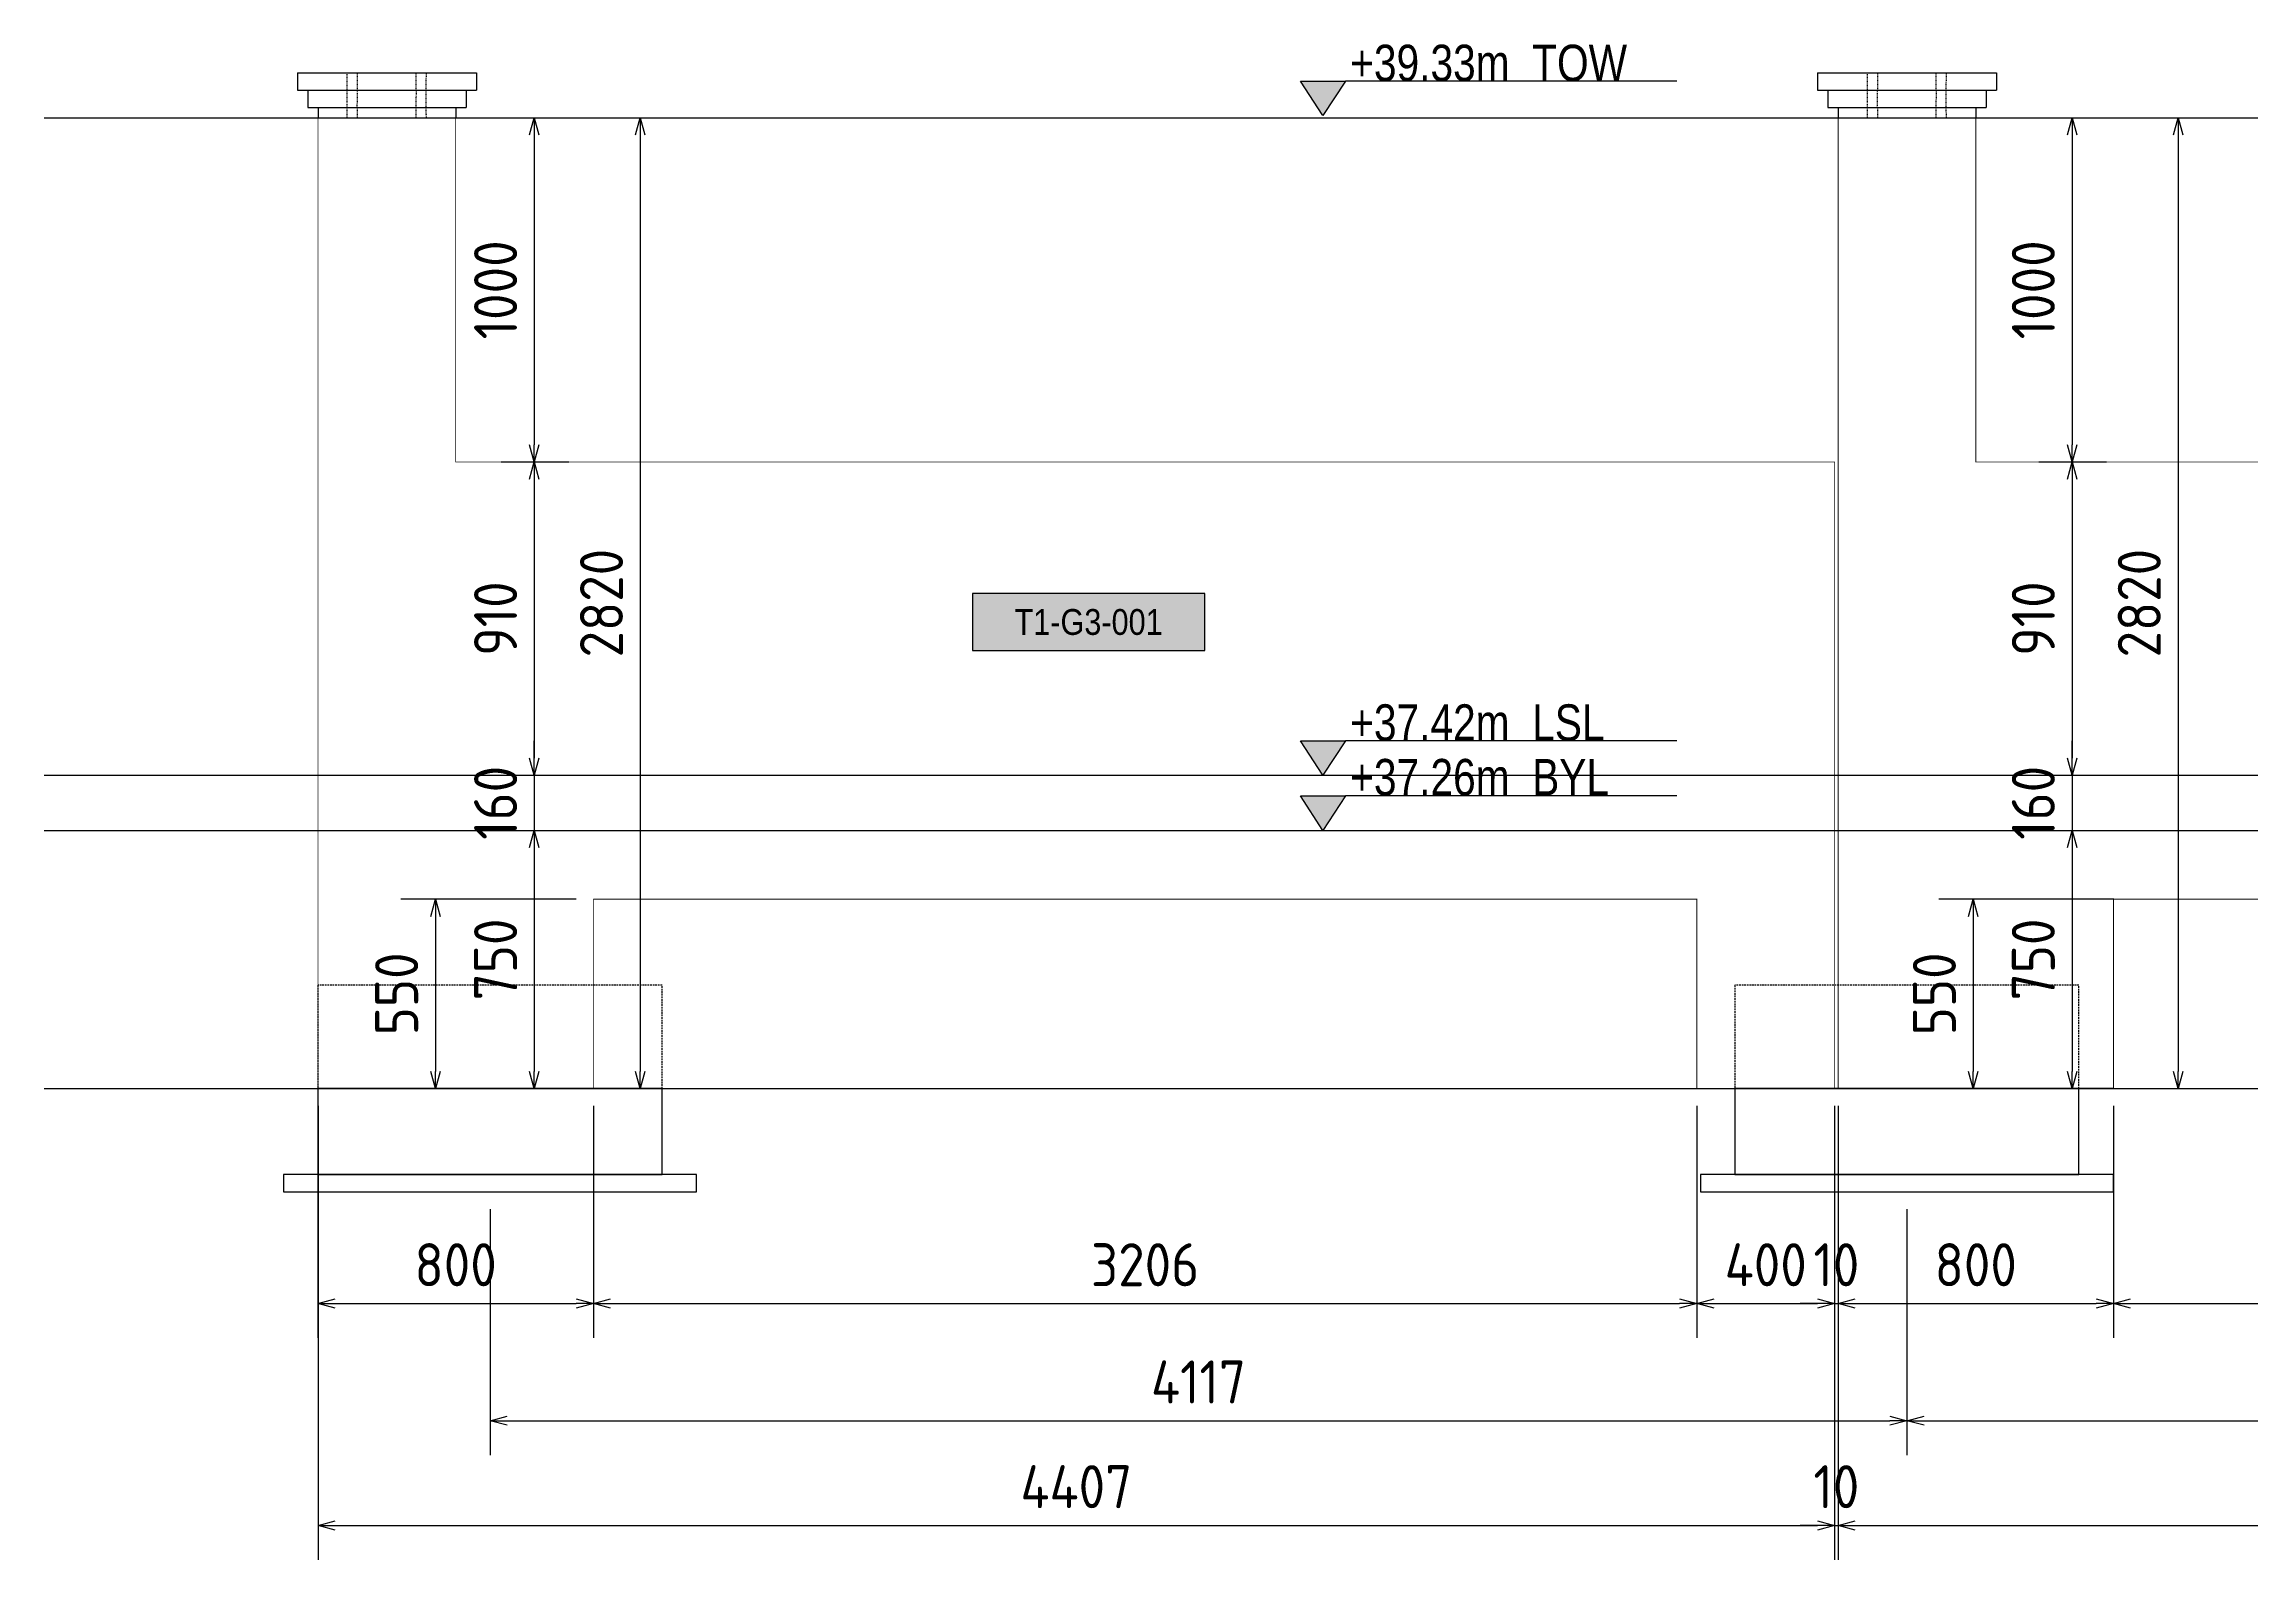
# Model space of a CAD drawing. Header units: centimetres. Extents: x -6122352 to 7132207, y -1694241 to 1947892.
# Drawn here: x 3270887 to 3277302, y 147471 to 151874 of the extents above; entities that cross this region are included whole.
import ezdxf
from ezdxf.enums import TextEntityAlignment as Align

# ---------------------------------------------------------------- set-up
doc = ezdxf.new("R2010")
doc.units = ezdxf.units.CM
doc.header["$MEASUREMENT"] = 0
doc.header["$PDMODE"] = 66
doc.header["$PDSIZE"] = 100
for name, pattern in [('23585-XR-AR-END-SETTING OUT PLAN$0$HIDDEN', [0.375, 0.25, -0.125]), ('DASHED2', [0.375, 0.25, -0.125]), ('DXK_LINE_DOT2', [3.9198, 1.9599, -1.9599])]:
    doc.linetypes.add(name, pattern=pattern)
for name, color, linetype in [('@MI-TYPE-01', 30, 'Continuous'), ('JML-Dimension', 1, 'Continuous'), ('PANEL-TAGS', 7, 'Continuous'), ('SECTION', 130, 'Continuous')]:
    doc.layers.add(name, color=color, linetype=linetype)
doc.styles.add('PANELTAG_STYLE', font='arial.ttf')
doc.styles.add('Schueco-BEMSTIL', font='isocpeur.ttf', dxfattribs={"width": 0.9})
doc.styles.add('txt-Pisa-std', font='arial.ttf', dxfattribs={"width": 0.8})
doc.dimstyles.new('MI- JWC-TXT-2.5 MM', dxfattribs={"dimscale": 1.5, "dimtxt": 2.5, "dimasz": 1, "dimexe": 2, "dimexo": 1, "dimgap": 1, "dimtad": 1, "dimdec": 0, "dimdsep": 46, "dimtxsty": 'Schueco-BEMSTIL', "dimblk": 'OPEN30', "dimcen": 0, "dimdle": 2, "dimclrd": 140, "dimclre": 8, "dimclrt": 40, "dimadec": 0, "dimazin": 2, "dimtfac": 1, "dimtdec": 0, "dimtix": 1, "dimtmove": 2, "dimatfit": 3, "dimldrblk": 'OPEN', "dimfxl": 2, "dimlwd": -1, "dimlwe": -1, "dimarcsym": 0})

# ---------------------------------------------------------------- blocks, each defined once
blk = doc.blocks.new('T1-FOOTING ELEVATION')
at = {"color": 9}
blk.add_lwpolyline([(-600, -250), (600, -250), (600, -300), (-600, -300)], close=True, dxfattribs=at)
at = {"layer": '@MI-TYPE-01', "color": 114, "linetype": '23585-XR-AR-END-SETTING OUT PLAN$0$HIDDEN', "ltscale": 20, "true_color": 0x139b48}
blk.add_lwpolyline([(-500, 0), (-500, 300), (500, 300), (500, 0)], dxfattribs=at)
at = {"layer": '@MI-TYPE-01', "color": 114, "true_color": 0x139b48}
blk.add_lwpolyline([(-500, 0), (500, 0), (500, -250), (-500, -250)], close=True, dxfattribs=at)
blk = doc.blocks.new('_Open30')
at = {"color": 0, "linetype": 'ByBlock', "lineweight": -2}
for p, q in [((-1, 0.27), (0, 0)), ((0, 0), (-1, -0.27)), ((0, 0), (-1, 0))]:
    blk.add_line(p, q, dxfattribs=at)
blk = doc.blocks.new('*D5157')
at = {"layer": '@MI-TYPE-01', "color": 8, "transparency": 16777216}
for p, q in [((3271682.8, 148789.9), (3271682.8, 148115.6)), ((3272482.9, 148789.9), (3272482.9, 148115.6))]:
    blk.add_line(p, q, dxfattribs=at)
at = {"layer": '@MI-TYPE-01', "color": 140, "transparency": 16777216}
blk.add_line((3271732.8, 148215.6), (3272432.9, 148215.6), dxfattribs=at)
at = {"layer": 'Defpoints', "color": 0, "transparency": 16777216}
for p in [(3271682.8, 148839.9), (3272482.9, 148839.9), (3272482.9, 148215.6)]:
    blk.add_point(p, dxfattribs=at)
at = {"layer": '@MI-TYPE-01', "color": 140, "transparency": 16777216, "xscale": 50, "yscale": 50, "zscale": 50, "rotation": 180}
blk.add_blockref('_Open30', (3271682.8, 148215.6), dxfattribs=at)
at = {"layer": '@MI-TYPE-01', "color": 140, "transparency": 16777216, "xscale": 50, "yscale": 50, "zscale": 50}
blk.add_blockref('_Open30', (3272482.9, 148215.6), dxfattribs=at)
at = {"layer": '@MI-TYPE-01', "color": 40, "transparency": 16777216, "insert": (3272082.8, 148328.1), "char_height": 125, "attachment_point": 5, "style": 'Schueco-BEMSTIL'}
blk.add_mtext('800', dxfattribs=at)
blk = doc.blocks.new('_Open')
at = {"color": 0, "linetype": 'ByBlock', "lineweight": -2}
for p, q in [((-1, 0.2), (0, 0)), ((-1, -0.2), (0, 0)), ((0, 0), (-1, 0))]:
    blk.add_line(p, q, dxfattribs=at)
blk = doc.blocks.new('*D5158')
at = {"layer": '@MI-TYPE-01', "color": 8, "transparency": 16777216}
for p, q in [((3272482.9, 148789.9), (3272482.9, 148115.6)), ((3275689.1, 148789.9), (3275689.1, 148115.6))]:
    blk.add_line(p, q, dxfattribs=at)
at = {"layer": '@MI-TYPE-01', "color": 140, "transparency": 16777216}
blk.add_line((3272532.9, 148215.6), (3275639.1, 148215.6), dxfattribs=at)
at = {"layer": 'Defpoints', "color": 0, "transparency": 16777216}
for p in [(3272482.9, 148839.9), (3275689.1, 148839.9), (3275689.1, 148215.6)]:
    blk.add_point(p, dxfattribs=at)
at = {"layer": '@MI-TYPE-01', "color": 140, "transparency": 16777216, "xscale": 50, "yscale": 50, "zscale": 50, "rotation": 180}
blk.add_blockref('_Open30', (3272482.9, 148215.6), dxfattribs=at)
at = {"layer": '@MI-TYPE-01', "color": 140, "transparency": 16777216, "xscale": 50, "yscale": 50, "zscale": 50}
blk.add_blockref('_Open30', (3275689.1, 148215.6), dxfattribs=at)
at = {"layer": '@MI-TYPE-01', "color": 40, "transparency": 16777216, "insert": (3274086, 148328.1), "char_height": 125, "attachment_point": 5, "style": 'Schueco-BEMSTIL'}
blk.add_mtext('3206', dxfattribs=at)
blk = doc.blocks.new('*D5159')
at = {"layer": '@MI-TYPE-01', "color": 8, "transparency": 16777216}
for p, q in [((3275689.1, 148789.9), (3275689.1, 148115.6)), ((3276089.5, 148789.9), (3276089.5, 148115.6))]:
    blk.add_line(p, q, dxfattribs=at)
at = {"layer": '@MI-TYPE-01', "color": 140, "transparency": 16777216}
blk.add_line((3275739.1, 148215.6), (3276039.5, 148215.6), dxfattribs=at)
at = {"layer": 'Defpoints', "color": 0, "transparency": 16777216}
for p in [(3275689.1, 148839.9), (3276089.5, 148839.9), (3276089.5, 148215.6)]:
    blk.add_point(p, dxfattribs=at)
at = {"layer": '@MI-TYPE-01', "color": 140, "transparency": 16777216, "xscale": 50, "yscale": 50, "zscale": 50, "rotation": 180}
blk.add_blockref('_Open30', (3275689.1, 148215.6), dxfattribs=at)
at = {"layer": '@MI-TYPE-01', "color": 140, "transparency": 16777216, "xscale": 50, "yscale": 50, "zscale": 50}
blk.add_blockref('_Open30', (3276089.5, 148215.6), dxfattribs=at)
at = {"layer": '@MI-TYPE-01', "color": 40, "transparency": 16777216, "insert": (3275889.3, 148328.1), "char_height": 125, "attachment_point": 5, "style": 'Schueco-BEMSTIL'}
blk.add_mtext('400', dxfattribs=at)
blk = doc.blocks.new('*D5160')
at = {"layer": '@MI-TYPE-01', "color": 8, "transparency": 16777216}
for p, q in [((3276089.5, 148789.9), (3276089.5, 148115.6)), ((3276099.5, 148789.9), (3276099.5, 148115.6))]:
    blk.add_line(p, q, dxfattribs=at)
at = {"layer": '@MI-TYPE-01', "color": 140, "transparency": 16777216}
for p, q in [((3276039.5, 148215.6), (3275989.5, 148215.6)), ((3276089.5, 148215.6), (3276099.5, 148215.6)), ((3276149.5, 148215.6), (3276199.5, 148215.6))]:
    blk.add_line(p, q, dxfattribs=at)
at = {"layer": 'Defpoints', "color": 0, "transparency": 16777216}
for p in [(3276089.5, 148839.9), (3276099.5, 148839.9), (3276099.5, 148215.6)]:
    blk.add_point(p, dxfattribs=at)
at = {"layer": '@MI-TYPE-01', "color": 140, "transparency": 16777216, "xscale": 50, "yscale": 50, "zscale": 50}
blk.add_blockref('_Open30', (3276089.5, 148215.6), dxfattribs=at)
at = {"layer": '@MI-TYPE-01', "color": 140, "transparency": 16777216, "xscale": 50, "yscale": 50, "zscale": 50, "rotation": 180}
blk.add_blockref('_Open30', (3276099.5, 148215.6), dxfattribs=at)
at = {"layer": '@MI-TYPE-01', "color": 40, "transparency": 16777216, "insert": (3276094.5, 148328.1), "char_height": 125, "attachment_point": 5, "style": 'Schueco-BEMSTIL'}
blk.add_mtext('10', dxfattribs=at)
blk = doc.blocks.new('*D5161')
at = {"layer": '@MI-TYPE-01', "color": 8, "transparency": 16777216}
for p, q in [((3276099.5, 148789.9), (3276099.5, 148115.6)), ((3276899.5, 148789.9), (3276899.5, 148115.6))]:
    blk.add_line(p, q, dxfattribs=at)
at = {"layer": '@MI-TYPE-01', "color": 140, "transparency": 16777216}
blk.add_line((3276149.5, 148215.6), (3276849.5, 148215.6), dxfattribs=at)
at = {"layer": 'Defpoints', "color": 0, "transparency": 16777216}
for p in [(3276099.5, 148839.9), (3276899.5, 148839.9), (3276899.5, 148215.6)]:
    blk.add_point(p, dxfattribs=at)
at = {"layer": '@MI-TYPE-01', "color": 140, "transparency": 16777216, "xscale": 50, "yscale": 50, "zscale": 50, "rotation": 180}
blk.add_blockref('_Open30', (3276099.5, 148215.6), dxfattribs=at)
at = {"layer": '@MI-TYPE-01', "color": 140, "transparency": 16777216, "xscale": 50, "yscale": 50, "zscale": 50}
blk.add_blockref('_Open30', (3276899.5, 148215.6), dxfattribs=at)
at = {"layer": '@MI-TYPE-01', "color": 40, "transparency": 16777216, "insert": (3276499.5, 148328.1), "char_height": 125, "attachment_point": 5, "style": 'Schueco-BEMSTIL'}
blk.add_mtext('800', dxfattribs=at)
blk = doc.blocks.new('*D5162')
at = {"layer": '@MI-TYPE-01', "color": 8, "transparency": 16777216}
for p, q in [((3276899.5, 148789.9), (3276899.5, 148115.6)), ((3280105.7, 148789.9), (3280105.7, 148115.6))]:
    blk.add_line(p, q, dxfattribs=at)
at = {"layer": '@MI-TYPE-01', "color": 140, "transparency": 16777216}
blk.add_line((3276949.5, 148215.6), (3280055.7, 148215.6), dxfattribs=at)
at = {"layer": 'Defpoints', "color": 0, "transparency": 16777216}
for p in [(3276899.5, 148839.9), (3280105.7, 148839.9), (3280105.7, 148215.6)]:
    blk.add_point(p, dxfattribs=at)
at = {"layer": '@MI-TYPE-01', "color": 140, "transparency": 16777216, "xscale": 50, "yscale": 50, "zscale": 50, "rotation": 180}
blk.add_blockref('_Open30', (3276899.5, 148215.6), dxfattribs=at)
at = {"layer": '@MI-TYPE-01', "color": 140, "transparency": 16777216, "xscale": 50, "yscale": 50, "zscale": 50}
blk.add_blockref('_Open30', (3280105.7, 148215.6), dxfattribs=at)
at = {"layer": '@MI-TYPE-01', "color": 40, "transparency": 16777216, "insert": (3278502.6, 148328.1), "char_height": 125, "attachment_point": 5, "style": 'Schueco-BEMSTIL'}
blk.add_mtext('3206', dxfattribs=at)
blk = doc.blocks.new('COPING')
at = {"color": 144, "linetype": 'Continuous', "true_color": 0x1571b2}
for p, q in [((-40577.1, 19537.3), (-40057.1, 19537.3)), ((-40577.1, 19537.3), (-40577.1, 19487.3)), ((-40057.1, 19537.3), (-40057.1, 19487.3)), ((-40577.1, 19487.3), (-40057.1, 19487.3)), ((-40547.1, 19487.3), (-40547.1, 19437.3)), ((-40547.1, 19437.3), (-40087.1, 19437.3)), ((-40517.1, 19437.3), (-40517.1, 19407.3)), ((-40117.1, 19437.3), (-40117.1, 19407.3)), ((-40087.1, 19487.3), (-40087.1, 19437.3)), ((-40517.1, 19407.3), (-40117.1, 19407.3))]:
    blk.add_line(p, q, dxfattribs=at)
at = {"color": 144, "linetype": 'DXK_LINE_DOT2', "true_color": 0x1571b2}
for p, q in [((-40432.1, 19437.3), (-40432.1, 19537.3)), ((-40402.1, 19487.3), (-40402.1, 19537.3)), ((-40232.1, 19487.3), (-40232.1, 19537.3)), ((-40203.1, 19487.3), (-40202.1, 19537.3)), ((-40432.1, 19407.3), (-40432.1, 19437.3)), ((-40403.1, 19437.9), (-40402.1, 19487)), ((-40402.1, 19407.3), (-40402.1, 19437.3)), ((-40232.1, 19437.6), (-40231.1, 19486.8)), ((-40232.1, 19407.3), (-40232.1, 19437.3)), ((-40203.1, 19438.4), (-40203.1, 19486.5)), ((-40202.1, 19407.3), (-40203.1, 19437.3))]:
    blk.add_line(p, q, dxfattribs=at)
blk = doc.blocks.new('*D5195')
at = {"layer": '@MI-TYPE-01', "color": 8, "transparency": 16777216}
for p, q in [((3272182.8, 148489.9), (3272182.8, 147775.2)), ((3276299.4, 148489.9), (3276299.4, 147775.2))]:
    blk.add_line(p, q, dxfattribs=at)
at = {"layer": '@MI-TYPE-01', "color": 140, "transparency": 16777216}
blk.add_line((3272232.8, 147875.2), (3276249.4, 147875.2), dxfattribs=at)
at = {"layer": 'Defpoints', "color": 0, "transparency": 16777216}
for p in [(3272182.8, 148539.9), (3276299.4, 148539.9), (3276299.4, 147875.2)]:
    blk.add_point(p, dxfattribs=at)
at = {"layer": '@MI-TYPE-01', "color": 140, "transparency": 16777216, "xscale": 50, "yscale": 50, "zscale": 50, "rotation": 180}
blk.add_blockref('_Open30', (3272182.8, 147875.2), dxfattribs=at)
at = {"layer": '@MI-TYPE-01', "color": 140, "transparency": 16777216, "xscale": 50, "yscale": 50, "zscale": 50}
blk.add_blockref('_Open30', (3276299.4, 147875.2), dxfattribs=at)
at = {"layer": '@MI-TYPE-01', "color": 40, "transparency": 16777216, "insert": (3274241.1, 147987.7), "char_height": 125, "attachment_point": 5, "style": 'Schueco-BEMSTIL'}
blk.add_mtext('4117', dxfattribs=at)
blk = doc.blocks.new('*D5196')
at = {"layer": '@MI-TYPE-01', "color": 8, "transparency": 16777216}
for p, q in [((3276299.4, 148489.9), (3276299.4, 147775.2)), ((3280716, 148489.9), (3280716, 147775.2))]:
    blk.add_line(p, q, dxfattribs=at)
at = {"layer": '@MI-TYPE-01', "color": 140, "transparency": 16777216}
blk.add_line((3276349.4, 147875.2), (3280666, 147875.2), dxfattribs=at)
at = {"layer": 'Defpoints', "color": 0, "transparency": 16777216}
for p in [(3276299.4, 148539.9), (3280716, 148539.9), (3280716, 147875.2)]:
    blk.add_point(p, dxfattribs=at)
at = {"layer": '@MI-TYPE-01', "color": 140, "transparency": 16777216, "xscale": 50, "yscale": 50, "zscale": 50, "rotation": 180}
blk.add_blockref('_Open30', (3276299.4, 147875.2), dxfattribs=at)
at = {"layer": '@MI-TYPE-01', "color": 140, "transparency": 16777216, "xscale": 50, "yscale": 50, "zscale": 50}
blk.add_blockref('_Open30', (3280716, 147875.2), dxfattribs=at)
at = {"layer": '@MI-TYPE-01', "color": 40, "transparency": 16777216, "insert": (3278507.7, 147987.7), "char_height": 125, "attachment_point": 5, "style": 'Schueco-BEMSTIL'}
blk.add_mtext('4417', dxfattribs=at)
blk = doc.blocks.new('*D5199')
at = {"layer": '@MI-TYPE-01', "color": 8, "transparency": 16777216}
for p, q in [((3271682.9, 148789.9), (3271682.9, 147471)), ((3276089.5, 148789.9), (3276089.5, 147471))]:
    blk.add_line(p, q, dxfattribs=at)
at = {"layer": '@MI-TYPE-01', "color": 140, "transparency": 16777216}
blk.add_line((3271732.9, 147571), (3276039.5, 147571), dxfattribs=at)
at = {"layer": 'Defpoints', "color": 0, "transparency": 16777216}
for p in [(3271682.9, 148839.9), (3276089.5, 148839.9), (3276089.5, 147571)]:
    blk.add_point(p, dxfattribs=at)
at = {"layer": '@MI-TYPE-01', "color": 140, "transparency": 16777216, "xscale": 50, "yscale": 50, "zscale": 50, "rotation": 180}
blk.add_blockref('_Open30', (3271682.9, 147571), dxfattribs=at)
at = {"layer": '@MI-TYPE-01', "color": 140, "transparency": 16777216, "xscale": 50, "yscale": 50, "zscale": 50}
blk.add_blockref('_Open30', (3276089.5, 147571), dxfattribs=at)
at = {"layer": '@MI-TYPE-01', "color": 40, "transparency": 16777216, "insert": (3273886.2, 147683.5), "char_height": 125, "attachment_point": 5, "style": 'Schueco-BEMSTIL'}
blk.add_mtext('4407', dxfattribs=at)
blk = doc.blocks.new('*D5200')
at = {"layer": '@MI-TYPE-01', "color": 8, "transparency": 16777216}
for p, q in [((3276089.5, 148789.9), (3276089.5, 147471)), ((3276099.5, 148789.9), (3276099.5, 147471))]:
    blk.add_line(p, q, dxfattribs=at)
at = {"layer": '@MI-TYPE-01', "color": 140, "transparency": 16777216}
for p, q in [((3276039.5, 147571), (3275989.5, 147571)), ((3276089.5, 147571), (3276099.5, 147571)), ((3276149.5, 147571), (3276199.5, 147571))]:
    blk.add_line(p, q, dxfattribs=at)
at = {"layer": 'Defpoints', "color": 0, "transparency": 16777216}
for p in [(3276089.5, 148839.9), (3276099.5, 148839.9), (3276099.5, 147571)]:
    blk.add_point(p, dxfattribs=at)
at = {"layer": '@MI-TYPE-01', "color": 140, "transparency": 16777216, "xscale": 50, "yscale": 50, "zscale": 50}
blk.add_blockref('_Open30', (3276089.5, 147571), dxfattribs=at)
at = {"layer": '@MI-TYPE-01', "color": 140, "transparency": 16777216, "xscale": 50, "yscale": 50, "zscale": 50, "rotation": 180}
blk.add_blockref('_Open30', (3276099.5, 147571), dxfattribs=at)
at = {"layer": '@MI-TYPE-01', "color": 40, "transparency": 16777216, "insert": (3276094.5, 147683.5), "char_height": 125, "attachment_point": 5, "style": 'Schueco-BEMSTIL'}
blk.add_mtext('10', dxfattribs=at)
blk = doc.blocks.new('*D5201')
at = {"layer": '@MI-TYPE-01', "color": 8, "transparency": 16777216}
for p, q in [((3276099.5, 148789.9), (3276099.5, 147471)), ((3280506.1, 148789.9), (3280506.1, 147471))]:
    blk.add_line(p, q, dxfattribs=at)
at = {"layer": '@MI-TYPE-01', "color": 140, "transparency": 16777216}
blk.add_line((3276149.5, 147571), (3280456.1, 147571), dxfattribs=at)
at = {"layer": 'Defpoints', "color": 0, "transparency": 16777216}
for p in [(3276099.5, 148839.9), (3280506.1, 148839.9), (3280506.1, 147571)]:
    blk.add_point(p, dxfattribs=at)
at = {"layer": '@MI-TYPE-01', "color": 140, "transparency": 16777216, "xscale": 50, "yscale": 50, "zscale": 50, "rotation": 180}
blk.add_blockref('_Open30', (3276099.5, 147571), dxfattribs=at)
at = {"layer": '@MI-TYPE-01', "color": 140, "transparency": 16777216, "xscale": 50, "yscale": 50, "zscale": 50}
blk.add_blockref('_Open30', (3280506.1, 147571), dxfattribs=at)
at = {"layer": '@MI-TYPE-01', "color": 40, "transparency": 16777216, "insert": (3278302.8, 147683.5), "char_height": 125, "attachment_point": 5, "style": 'Schueco-BEMSTIL'}
blk.add_mtext('4407', dxfattribs=at)
blk = doc.blocks.new('*U2058')
at = {"layer": 'JML-Dimension'}
h = blk.add_hatch(color=10, dxfattribs=at)
h.dxf.hatch_style = 1
h.paths.add_polyline_path([(0, 0), (-1.54, 2.37), (1.54, 2.37)])
blk.add_line((24.31, 2.37), (1.54, 2.37), dxfattribs=at)
blk.add_lwpolyline([(0, 0), (-1.54, 2.37), (1.54, 2.37), (0, 0)], dxfattribs=at)
at = {"color": 5, "style": 'txt-Pisa-std', "width": 0.8}
blk.add_attdef('+0.0', text='', height=2.5, dxfattribs=at).set_placement((1.87, 2.37), align=Align.BOTTOM_LEFT)
blk = doc.blocks.new('*D5206')
at = {"layer": '@MI-TYPE-01', "color": 8, "transparency": 16777216}
for p, q in [((3272215, 151659.9), (3272411.3, 151659.9)), ((3272215, 150659.9), (3272411.3, 150659.9))]:
    blk.add_line(p, q, dxfattribs=at)
at = {"layer": '@MI-TYPE-01', "color": 140, "transparency": 16777216}
blk.add_line((3272311.3, 151609.9), (3272311.3, 150709.9), dxfattribs=at)
at = {"layer": 'Defpoints', "color": 0, "transparency": 16777216}
for p in [(3272165, 151659.9), (3272165, 150659.9), (3272311.3, 150659.9)]:
    blk.add_point(p, dxfattribs=at)
at = {"layer": '@MI-TYPE-01', "color": 140, "transparency": 16777216, "xscale": 50, "yscale": 50, "zscale": 50}
for p, rotation in [((3272311.3, 151659.9), 90), ((3272311.3, 150659.9), 270)]:
    blk.add_blockref('_Open30', p, dxfattribs=dict(at, rotation=rotation))
at = {"layer": '@MI-TYPE-01', "color": 40, "transparency": 16777216, "insert": (3272198.8, 151159.9), "char_height": 125, "attachment_point": 5, "rotation": 90, "style": 'Schueco-BEMSTIL'}
blk.add_mtext('1000', dxfattribs=at)
blk = doc.blocks.new('*D5207')
at = {"layer": '@MI-TYPE-01', "color": 8, "transparency": 16777216}
for p, q in [((3272215, 150659.9), (3272411.3, 150659.9)), ((3272361.3, 149749.9), (3272411.3, 149749.9))]:
    blk.add_line(p, q, dxfattribs=at)
at = {"layer": '@MI-TYPE-01', "color": 140, "transparency": 16777216}
blk.add_line((3272311.3, 150609.9), (3272311.3, 149799.9), dxfattribs=at)
at = {"layer": 'Defpoints', "color": 0, "transparency": 16777216}
for p in [(3272165, 150659.9), (3272311.3, 149749.9), (3272311.3, 149749.9)]:
    blk.add_point(p, dxfattribs=at)
at = {"layer": '@MI-TYPE-01', "color": 140, "transparency": 16777216, "xscale": 50, "yscale": 50, "zscale": 50}
for p, rotation in [((3272311.3, 150659.9), 90), ((3272311.3, 149749.9), 270)]:
    blk.add_blockref('_Open30', p, dxfattribs=dict(at, rotation=rotation))
at = {"layer": '@MI-TYPE-01', "color": 40, "transparency": 16777216, "insert": (3272198.8, 150204.9), "char_height": 125, "attachment_point": 5, "rotation": 90, "style": 'Schueco-BEMSTIL'}
blk.add_mtext('910', dxfattribs=at)
blk = doc.blocks.new('*D5208')
at = {"layer": '@MI-TYPE-01', "color": 140, "transparency": 16777216}
for p, q in [((3272311.3, 149799.9), (3272311.3, 149849.9)), ((3272311.3, 149749.9), (3272311.3, 149589.9)), ((3272311.3, 149539.9), (3272311.3, 149489.9))]:
    blk.add_line(p, q, dxfattribs=at)
at = {"layer": '@MI-TYPE-01', "color": 8, "transparency": 16777216}
for p, q in [((3272361.3, 149749.9), (3272411.3, 149749.9)), ((3272361.3, 149589.9), (3272411.3, 149589.9))]:
    blk.add_line(p, q, dxfattribs=at)
at = {"layer": 'Defpoints', "color": 0, "transparency": 16777216}
for p in [(3272311.3, 149749.9), (3272311.3, 149589.9), (3272311.3, 149589.9)]:
    blk.add_point(p, dxfattribs=at)
at = {"layer": '@MI-TYPE-01', "color": 140, "transparency": 16777216, "xscale": 50, "yscale": 50, "zscale": 50}
for p, rotation in [((3272311.3, 149749.9), 270), ((3272311.3, 149589.9), 90)]:
    blk.add_blockref('_Open30', p, dxfattribs=dict(at, rotation=rotation))
at = {"layer": '@MI-TYPE-01', "color": 40, "transparency": 16777216, "insert": (3272198.8, 149669.9), "char_height": 125, "attachment_point": 5, "rotation": 90, "style": 'Schueco-BEMSTIL'}
blk.add_mtext('160', dxfattribs=at)
blk = doc.blocks.new('*D5209')
at = {"layer": '@MI-TYPE-01', "color": 8, "transparency": 16777216}
for p, q in [((3272361.3, 149589.9), (3272411.3, 149589.9)), ((3272261.3, 148839.9), (3272211.3, 148839.9))]:
    blk.add_line(p, q, dxfattribs=at)
at = {"layer": '@MI-TYPE-01', "color": 140, "transparency": 16777216}
blk.add_line((3272311.3, 149539.9), (3272311.3, 148889.9), dxfattribs=at)
at = {"layer": 'Defpoints', "color": 0, "transparency": 16777216}
for p in [(3272311.3, 149589.9), (3272311.3, 148839.9), (3272311.3, 148839.9)]:
    blk.add_point(p, dxfattribs=at)
at = {"layer": '@MI-TYPE-01', "color": 140, "transparency": 16777216, "xscale": 50, "yscale": 50, "zscale": 50}
for p, rotation in [((3272311.3, 149589.9), 90), ((3272311.3, 148839.9), 270)]:
    blk.add_blockref('_Open30', p, dxfattribs=dict(at, rotation=rotation))
at = {"layer": '@MI-TYPE-01', "color": 40, "transparency": 16777216, "insert": (3272198.8, 149214.9), "char_height": 125, "attachment_point": 5, "rotation": 90, "style": 'Schueco-BEMSTIL'}
blk.add_mtext('750', dxfattribs=at)
blk = doc.blocks.new('*D5210')
at = {"layer": '@MI-TYPE-01', "color": 8, "transparency": 16777216}
for p, q in [((3272640.2, 151659.9), (3272719.1, 151659.9)), ((3272532.9, 148839.9), (3272719.1, 148839.9))]:
    blk.add_line(p, q, dxfattribs=at)
at = {"layer": '@MI-TYPE-01', "color": 140, "transparency": 16777216}
blk.add_line((3272619.1, 151609.9), (3272619.1, 148889.9), dxfattribs=at)
at = {"layer": 'Defpoints', "color": 0, "transparency": 16777216}
for p in [(3272590.2, 151659.9), (3272482.9, 148839.9), (3272619.1, 148839.9)]:
    blk.add_point(p, dxfattribs=at)
at = {"layer": '@MI-TYPE-01', "color": 140, "transparency": 16777216, "xscale": 50, "yscale": 50, "zscale": 50}
for p, rotation in [((3272619.1, 151659.9), 90), ((3272619.1, 148839.9), 270)]:
    blk.add_blockref('_Open30', p, dxfattribs=dict(at, rotation=rotation))
at = {"layer": '@MI-TYPE-01', "color": 40, "transparency": 16777216, "insert": (3272506.6, 150249.9), "char_height": 125, "attachment_point": 5, "rotation": 90, "style": 'Schueco-BEMSTIL'}
blk.add_mtext('2820', dxfattribs=at)
blk = doc.blocks.new('*D5211')
at = {"layer": '@MI-TYPE-01', "color": 8, "transparency": 16777216}
for p, q in [((3272432.9, 149389.9), (3271923.9, 149389.9)), ((3272432.9, 148839.9), (3271923.9, 148839.9))]:
    blk.add_line(p, q, dxfattribs=at)
at = {"layer": '@MI-TYPE-01', "color": 140, "transparency": 16777216}
blk.add_line((3272023.9, 149339.9), (3272023.9, 148889.9), dxfattribs=at)
at = {"layer": 'Defpoints', "color": 0, "transparency": 16777216}
for p in [(3272482.9, 149389.9), (3272023.9, 148839.9), (3272482.9, 148839.9)]:
    blk.add_point(p, dxfattribs=at)
at = {"layer": '@MI-TYPE-01', "color": 140, "transparency": 16777216, "xscale": 50, "yscale": 50, "zscale": 50}
for p, rotation in [((3272023.9, 149389.9), 90), ((3272023.9, 148839.9), 270)]:
    blk.add_blockref('_Open30', p, dxfattribs=dict(at, rotation=rotation))
at = {"layer": '@MI-TYPE-01', "color": 40, "transparency": 16777216, "insert": (3271911.4, 149114.9), "char_height": 125, "attachment_point": 5, "rotation": 90, "style": 'Schueco-BEMSTIL'}
blk.add_mtext('550', dxfattribs=at)
blk = doc.blocks.new('*D5213')
at = {"layer": '@MI-TYPE-01', "color": 8, "transparency": 16777216}
for p, q in [((3276683.1, 151659.9), (3276879.3, 151659.9)), ((3276683.1, 150659.9), (3276879.3, 150659.9))]:
    blk.add_line(p, q, dxfattribs=at)
at = {"layer": '@MI-TYPE-01', "color": 140, "transparency": 16777216}
blk.add_line((3276779.3, 151609.9), (3276779.3, 150709.9), dxfattribs=at)
at = {"layer": 'Defpoints', "color": 0, "transparency": 16777216}
for p in [(3276633.1, 151659.9), (3276633.1, 150659.9), (3276779.3, 150659.9)]:
    blk.add_point(p, dxfattribs=at)
at = {"layer": '@MI-TYPE-01', "color": 140, "transparency": 16777216, "xscale": 50, "yscale": 50, "zscale": 50}
for p, rotation in [((3276779.3, 151659.9), 90), ((3276779.3, 150659.9), 270)]:
    blk.add_blockref('_Open30', p, dxfattribs=dict(at, rotation=rotation))
at = {"layer": '@MI-TYPE-01', "color": 40, "transparency": 16777216, "insert": (3276666.8, 151159.9), "char_height": 125, "attachment_point": 5, "rotation": 90, "style": 'Schueco-BEMSTIL'}
blk.add_mtext('1000', dxfattribs=at)
blk = doc.blocks.new('*D5214')
at = {"layer": '@MI-TYPE-01', "color": 8, "transparency": 16777216}
for p, q in [((3276683.1, 150659.9), (3276879.3, 150659.9)), ((3276829.3, 149749.9), (3276879.3, 149749.9))]:
    blk.add_line(p, q, dxfattribs=at)
at = {"layer": '@MI-TYPE-01', "color": 140, "transparency": 16777216}
blk.add_line((3276779.3, 150609.9), (3276779.3, 149799.9), dxfattribs=at)
at = {"layer": 'Defpoints', "color": 0, "transparency": 16777216}
for p in [(3276633.1, 150659.9), (3276779.3, 149749.9), (3276779.3, 149749.9)]:
    blk.add_point(p, dxfattribs=at)
at = {"layer": '@MI-TYPE-01', "color": 140, "transparency": 16777216, "xscale": 50, "yscale": 50, "zscale": 50}
for p, rotation in [((3276779.3, 150659.9), 90), ((3276779.3, 149749.9), 270)]:
    blk.add_blockref('_Open30', p, dxfattribs=dict(at, rotation=rotation))
at = {"layer": '@MI-TYPE-01', "color": 40, "transparency": 16777216, "insert": (3276666.8, 150204.9), "char_height": 125, "attachment_point": 5, "rotation": 90, "style": 'Schueco-BEMSTIL'}
blk.add_mtext('910', dxfattribs=at)
blk = doc.blocks.new('*D5215')
at = {"layer": '@MI-TYPE-01', "color": 140, "transparency": 16777216}
for p, q in [((3276779.3, 149799.9), (3276779.3, 149849.9)), ((3276779.3, 149749.9), (3276779.3, 149589.9)), ((3276779.3, 149539.9), (3276779.3, 149489.9))]:
    blk.add_line(p, q, dxfattribs=at)
at = {"layer": '@MI-TYPE-01', "color": 8, "transparency": 16777216}
for p, q in [((3276829.3, 149749.9), (3276879.3, 149749.9)), ((3276829.3, 149589.9), (3276879.3, 149589.9))]:
    blk.add_line(p, q, dxfattribs=at)
at = {"layer": 'Defpoints', "color": 0, "transparency": 16777216}
for p in [(3276779.3, 149749.9), (3276779.3, 149589.9), (3276779.3, 149589.9)]:
    blk.add_point(p, dxfattribs=at)
at = {"layer": '@MI-TYPE-01', "color": 140, "transparency": 16777216, "xscale": 50, "yscale": 50, "zscale": 50}
for p, rotation in [((3276779.3, 149749.9), 270), ((3276779.3, 149589.9), 90)]:
    blk.add_blockref('_Open30', p, dxfattribs=dict(at, rotation=rotation))
at = {"layer": '@MI-TYPE-01', "color": 40, "transparency": 16777216, "insert": (3276666.8, 149669.9), "char_height": 125, "attachment_point": 5, "rotation": 90, "style": 'Schueco-BEMSTIL'}
blk.add_mtext('160', dxfattribs=at)
blk = doc.blocks.new('*D5216')
at = {"layer": '@MI-TYPE-01', "color": 8, "transparency": 16777216}
for p, q in [((3276829.3, 149589.9), (3276879.3, 149589.9)), ((3276829.3, 148839.9), (3276879.3, 148839.9))]:
    blk.add_line(p, q, dxfattribs=at)
at = {"layer": '@MI-TYPE-01', "color": 140, "transparency": 16777216}
blk.add_line((3276779.3, 149539.9), (3276779.3, 148889.9), dxfattribs=at)
at = {"layer": 'Defpoints', "color": 0, "transparency": 16777216}
for p in [(3276779.3, 149589.9), (3276779.3, 148839.9), (3276779.3, 148839.9)]:
    blk.add_point(p, dxfattribs=at)
at = {"layer": '@MI-TYPE-01', "color": 140, "transparency": 16777216, "xscale": 50, "yscale": 50, "zscale": 50}
for p, rotation in [((3276779.3, 149589.9), 90), ((3276779.3, 148839.9), 270)]:
    blk.add_blockref('_Open30', p, dxfattribs=dict(at, rotation=rotation))
at = {"layer": '@MI-TYPE-01', "color": 40, "transparency": 16777216, "insert": (3276666.8, 149214.9), "char_height": 125, "attachment_point": 5, "rotation": 90, "style": 'Schueco-BEMSTIL'}
blk.add_mtext('750', dxfattribs=at)
blk = doc.blocks.new('*D5217')
at = {"layer": '@MI-TYPE-01', "color": 8, "transparency": 16777216}
for p, q in [((3277108.3, 151659.9), (3277187.2, 151659.9)), ((3277001, 148839.9), (3277187.2, 148839.9))]:
    blk.add_line(p, q, dxfattribs=at)
at = {"layer": '@MI-TYPE-01', "color": 140, "transparency": 16777216}
blk.add_line((3277087.2, 151609.9), (3277087.2, 148889.9), dxfattribs=at)
at = {"layer": 'Defpoints', "color": 0, "transparency": 16777216}
for p in [(3277058.3, 151659.9), (3276951, 148839.9), (3277087.2, 148839.9)]:
    blk.add_point(p, dxfattribs=at)
at = {"layer": '@MI-TYPE-01', "color": 140, "transparency": 16777216, "xscale": 50, "yscale": 50, "zscale": 50}
for p, rotation in [((3277087.2, 151659.9), 90), ((3277087.2, 148839.9), 270)]:
    blk.add_blockref('_Open30', p, dxfattribs=dict(at, rotation=rotation))
at = {"layer": '@MI-TYPE-01', "color": 40, "transparency": 16777216, "insert": (3276974.7, 150249.9), "char_height": 125, "attachment_point": 5, "rotation": 90, "style": 'Schueco-BEMSTIL'}
blk.add_mtext('2820', dxfattribs=at)
blk = doc.blocks.new('*D5212')
at = {"layer": '@MI-TYPE-01', "color": 8, "transparency": 16777216}
for p, q in [((3276901, 149389.9), (3276391.9, 149389.9)), ((3276901, 148839.9), (3276391.9, 148839.9))]:
    blk.add_line(p, q, dxfattribs=at)
at = {"layer": '@MI-TYPE-01', "color": 140, "transparency": 16777216}
blk.add_line((3276491.9, 149339.9), (3276491.9, 148889.9), dxfattribs=at)
at = {"layer": 'Defpoints', "color": 0, "transparency": 16777216}
for p in [(3276951, 149389.9), (3276491.9, 148839.9), (3276951, 148839.9)]:
    blk.add_point(p, dxfattribs=at)
at = {"layer": '@MI-TYPE-01', "color": 140, "transparency": 16777216, "xscale": 50, "yscale": 50, "zscale": 50}
for p, rotation in [((3276491.9, 149389.9), 90), ((3276491.9, 148839.9), 270)]:
    blk.add_blockref('_Open30', p, dxfattribs=dict(at, rotation=rotation))
at = {"layer": '@MI-TYPE-01', "color": 40, "transparency": 16777216, "insert": (3276379.4, 149114.9), "char_height": 125, "attachment_point": 5, "rotation": 90, "style": 'Schueco-BEMSTIL'}
blk.add_mtext('550', dxfattribs=at)
blk = doc.blocks.new('PANELTAG')
at = {"layer": 'PANEL-TAGS', "color": 1}
blk.add_lwpolyline([(-13.5, -3.3), (13.5, -3.3), (13.5, 3.3), (-13.5, 3.3)], close=True, dxfattribs=at)
at = {"layer": 'PANEL-TAGS', "color": 40, "true_color": 0xffd700}
blk.add_solid([(-13.5, -3.3), (13.5, -3.3), (-13.5, 3.3), (13.5, 3.3)], dxfattribs=at)
at = {"layer": 'PANEL-TAGS', "color": 5, "style": 'PANELTAG_STYLE', "width": 0.85}
blk.add_attdef('TAGNO', text='', height=3, dxfattribs=at).set_placement((0, 0), align=Align.MIDDLE)

msp = doc.modelspace()

# ---------------------------------------------------------------- linework, layer by layer
at = {"color": 160, "linetype": 'DASHED2', "ltscale": 5}
for points in [[(3270887.19587, 151659.91679), (3289717.00612, 151659.91679)], [(3270887.19587, 149749.91679), (3289717.00612, 149749.91679)], [(3270887.19587, 149589.91679), (3289717.00612, 149589.91679)], [(3270887.19587, 148839.91679), (3289717.00612, 148839.91679)]]:
    msp.add_lwpolyline(points, dxfattribs=at)
at = {"layer": '@MI-TYPE-01', "color": 30, "const_width": 2.5}
for points in [[(3275679.12328, 149389.91679), (3272482.91154, 149389.91679), (3275689.12328, 149389.91679), (3275689.12328, 148839.91679), (3276089.51741, 148839.91679), (3276089.51741, 149389.91679), (3276089.51741, 150659.91679), (3272082.91154, 150659.91679), (3272082.91154, 151659.91679), (3271682.91154, 151659.91679), (3271682.91154, 150659.91679), (3271682.91154, 149389.91679), (3271682.91154, 148839.91679), (3272482.91154, 148839.91679), (3272482.91154, 149389.91679)], [(3280095.72915, 149389.91679), (3276899.51741, 149389.91679), (3280105.72915, 149389.91679), (3280105.72915, 148839.91679), (3280506.12328, 148839.91679), (3280506.12328, 149389.91679), (3280506.12328, 150659.91679), (3276499.51741, 150659.91679), (3276499.51741, 151659.91679), (3276099.51741, 151659.91679), (3276099.51741, 150659.91679), (3276099.51741, 149389.91679), (3276099.51741, 148839.91679), (3276899.51741, 148839.91679), (3276899.51741, 149389.91679)]]:
    msp.add_lwpolyline(points, dxfattribs=at)

# ---------------------------------------------------------------- block references
for p in [(3312200.01595, 132252.59859), (3316616.62182, 132252.59859)]:
    msp.add_blockref('COPING', p)
at = {"layer": '@MI-TYPE-01', "color": 30, "xscale": -1}
for p in [(3272182.77362, 148839.91679), (3276299.37122, 148839.91679)]:
    msp.add_blockref('T1-FOOTING ELEVATION', p, dxfattribs=at)
at = {"layer": 'PANEL-TAGS', "color": 30}
ref = msp.add_blockref('PANELTAG', (3273921.84351, 150195.17465), dxfattribs=dict(at, xscale=25, yscale=25, zscale=25))
ref.add_attrib('TAGNO', 'T1-G3-001', dxfattribs={"color": 5, "height": 75, "style": 'PANELTAG_STYLE', "width": 0.85}).set_placement((3273921.84351, 150195.17465), align=Align.MIDDLE_CENTER)
at = {"layer": 'SECTION', "color": 6}
ref = msp.add_blockref('*U2058', (3274602.70795, 151665.91679), dxfattribs=dict(at, xscale=42.30147098076819, yscale=42.30147098076819, zscale=42.30147098076819))
ref.add_attrib('+0.0', '+39.33m  TOW', (3274681.8366, 151766.17385), dxfattribs={"layer": 'JML-Dimension', "color": 5, "height": 105.7536775, "style": 'txt-Pisa-std', "width": 0.8})
ref = msp.add_blockref('*U2058', (3274602.70795, 149749.91679), dxfattribs=dict(at, xscale=42.30147098076819, yscale=42.30147098076819, zscale=42.30147098076819))
ref.add_attrib('+0.0', '+37.42m  LSL', (3274681.8366, 149850.17386), dxfattribs={"layer": 'JML-Dimension', "color": 5, "height": 105.7536775, "style": 'txt-Pisa-std', "width": 0.8})
ref = msp.add_blockref('*U2058', (3274602.70795, 149589.91679), dxfattribs=dict(at, xscale=42.30147098076819, yscale=42.30147098076819, zscale=42.30147098076819))
ref.add_attrib('+0.0', '+37.26m  BYL', (3274681.8366, 149691.54447), dxfattribs={"layer": 'JML-Dimension', "color": 5, "height": 105.7536775, "style": 'txt-Pisa-std', "width": 0.8})

# ---------------------------------------------------------------- dimensions: what is measured, and where the dimension line sits
at = {"layer": '@MI-TYPE-01', "color": 30}
for base, p1, p2, picture, middle in [((3272311.26698, 150659.91679), (3272165.01863, 151659.91679), (3272165.01863, 150659.91679), '*D5206', (3272198.76698, 151159.91679)), ((3272619.10999, 148839.91679), (3272590.24725, 151659.91679), (3272482.91154, 148839.91679), '*D5210', (3272506.60999, 150249.91679)), ((3276779.31171, 150659.91679), (3276633.06336, 151659.91679), (3276633.06336, 150659.91679), '*D5213', (3276666.81171, 151159.91679)), ((3277087.15472, 148839.91679), (3277058.29198, 151659.91679), (3276950.95627, 148839.91679), '*D5217', (3276974.65472, 150249.91679)), ((3272311.26698, 149749.91679), (3272165.01863, 150659.91679), (3272311.26698, 149749.91679), '*D5207', (3272198.76698, 150204.91679)), ((3276779.31171, 149749.91679), (3276633.06336, 150659.91679), (3276779.31171, 149749.91679), '*D5214', (3276666.81171, 150204.91679)), ((3272311.26698, 149589.91679), (3272311.26698, 149749.91679), (3272311.26698, 149589.91679), '*D5208', (3272198.76698, 149669.91679)), ((3276779.31171, 149589.91679), (3276779.31171, 149749.91679), (3276779.31171, 149589.91679), '*D5215', (3276666.81171, 149669.91679)), ((3272311.26698, 148839.91679), (3272311.26698, 149589.91679), (3272311.26698, 148839.91679), '*D5209', (3272198.76698, 149214.91679)), ((3276779.31171, 148839.91679), (3276779.31171, 149589.91679), (3276779.31171, 148839.91679), '*D5216', (3276666.81171, 149214.91679)), ((3272023.89336, 148839.91679), (3272482.91154, 149389.91679), (3272482.91154, 148839.91679), '*D5211', (3271911.39336, 149114.91679)), ((3276491.93809, 148839.91679), (3276950.95627, 149389.91679), (3276950.95627, 148839.91679), '*D5212', (3276379.43809, 149114.91679))]:
    dim = msp.add_linear_dim(base=base, p1=p1, p2=p2, angle=90, dimstyle='MI- JWC-TXT-2.5 MM', dxfattribs=at)
    dim.commit()
    dim.dimension.update_dxf_attribs({"geometry": picture, "text_midpoint": middle})
for base, p1, p2, picture, middle in [((3272482.91154, 148215.63251), (3271682.77362, 148839.91679), (3272482.91154, 148839.91679), '*D5157', (3272082.84258, 148328.13251)), ((3276089.51741, 147570.98574), (3271682.91154, 148839.91679), (3276089.51741, 148839.91679), '*D5199', (3273886.21448, 147683.48574)), ((3275689.12328, 148215.63251), (3272482.91154, 148839.91679), (3275689.12328, 148839.91679), '*D5158', (3274086.01741, 148328.13251)), ((3276089.51741, 148215.63251), (3275689.12328, 148839.91679), (3276089.51741, 148839.91679), '*D5159', (3275889.32035, 148328.13251)), ((3276099.51741, 148215.63251), (3276089.51741, 148839.91679), (3276099.51741, 148839.91679), '*D5160', (3276094.51741, 148328.13251)), ((3276099.51741, 147570.98574), (3276089.51741, 148839.91679), (3276099.51741, 148839.91679), '*D5200', (3276094.51741, 147683.48574)), ((3276899.51741, 148215.63251), (3276099.51741, 148839.91679), (3276899.51741, 148839.91679), '*D5161', (3276499.51741, 148328.13251)), ((3280506.12328, 147570.98574), (3276099.51741, 148839.91679), (3280506.12328, 148839.91679), '*D5201', (3278302.82035, 147683.48574)), ((3280105.72915, 148215.63251), (3276899.51741, 148839.91679), (3280105.72915, 148839.91679), '*D5162', (3278502.62328, 148328.13251)), ((3276299.37122, 147875.16109), (3272182.77362, 148539.91679), (3276299.37122, 148539.91679), '*D5195', (3274241.07242, 147987.66109)), ((3280716.01424, 147875.16109), (3276299.37122, 148539.91679), (3280716.01424, 148539.91679), '*D5196', (3278507.69273, 147987.66109))]:
    dim = msp.add_linear_dim(base=base, p1=p1, p2=p2, dimstyle='MI- JWC-TXT-2.5 MM', dxfattribs=at)
    dim.commit()
    dim.dimension.update_dxf_attribs({"geometry": picture, "text_midpoint": middle})

doc.saveas('drawing.dxf')
